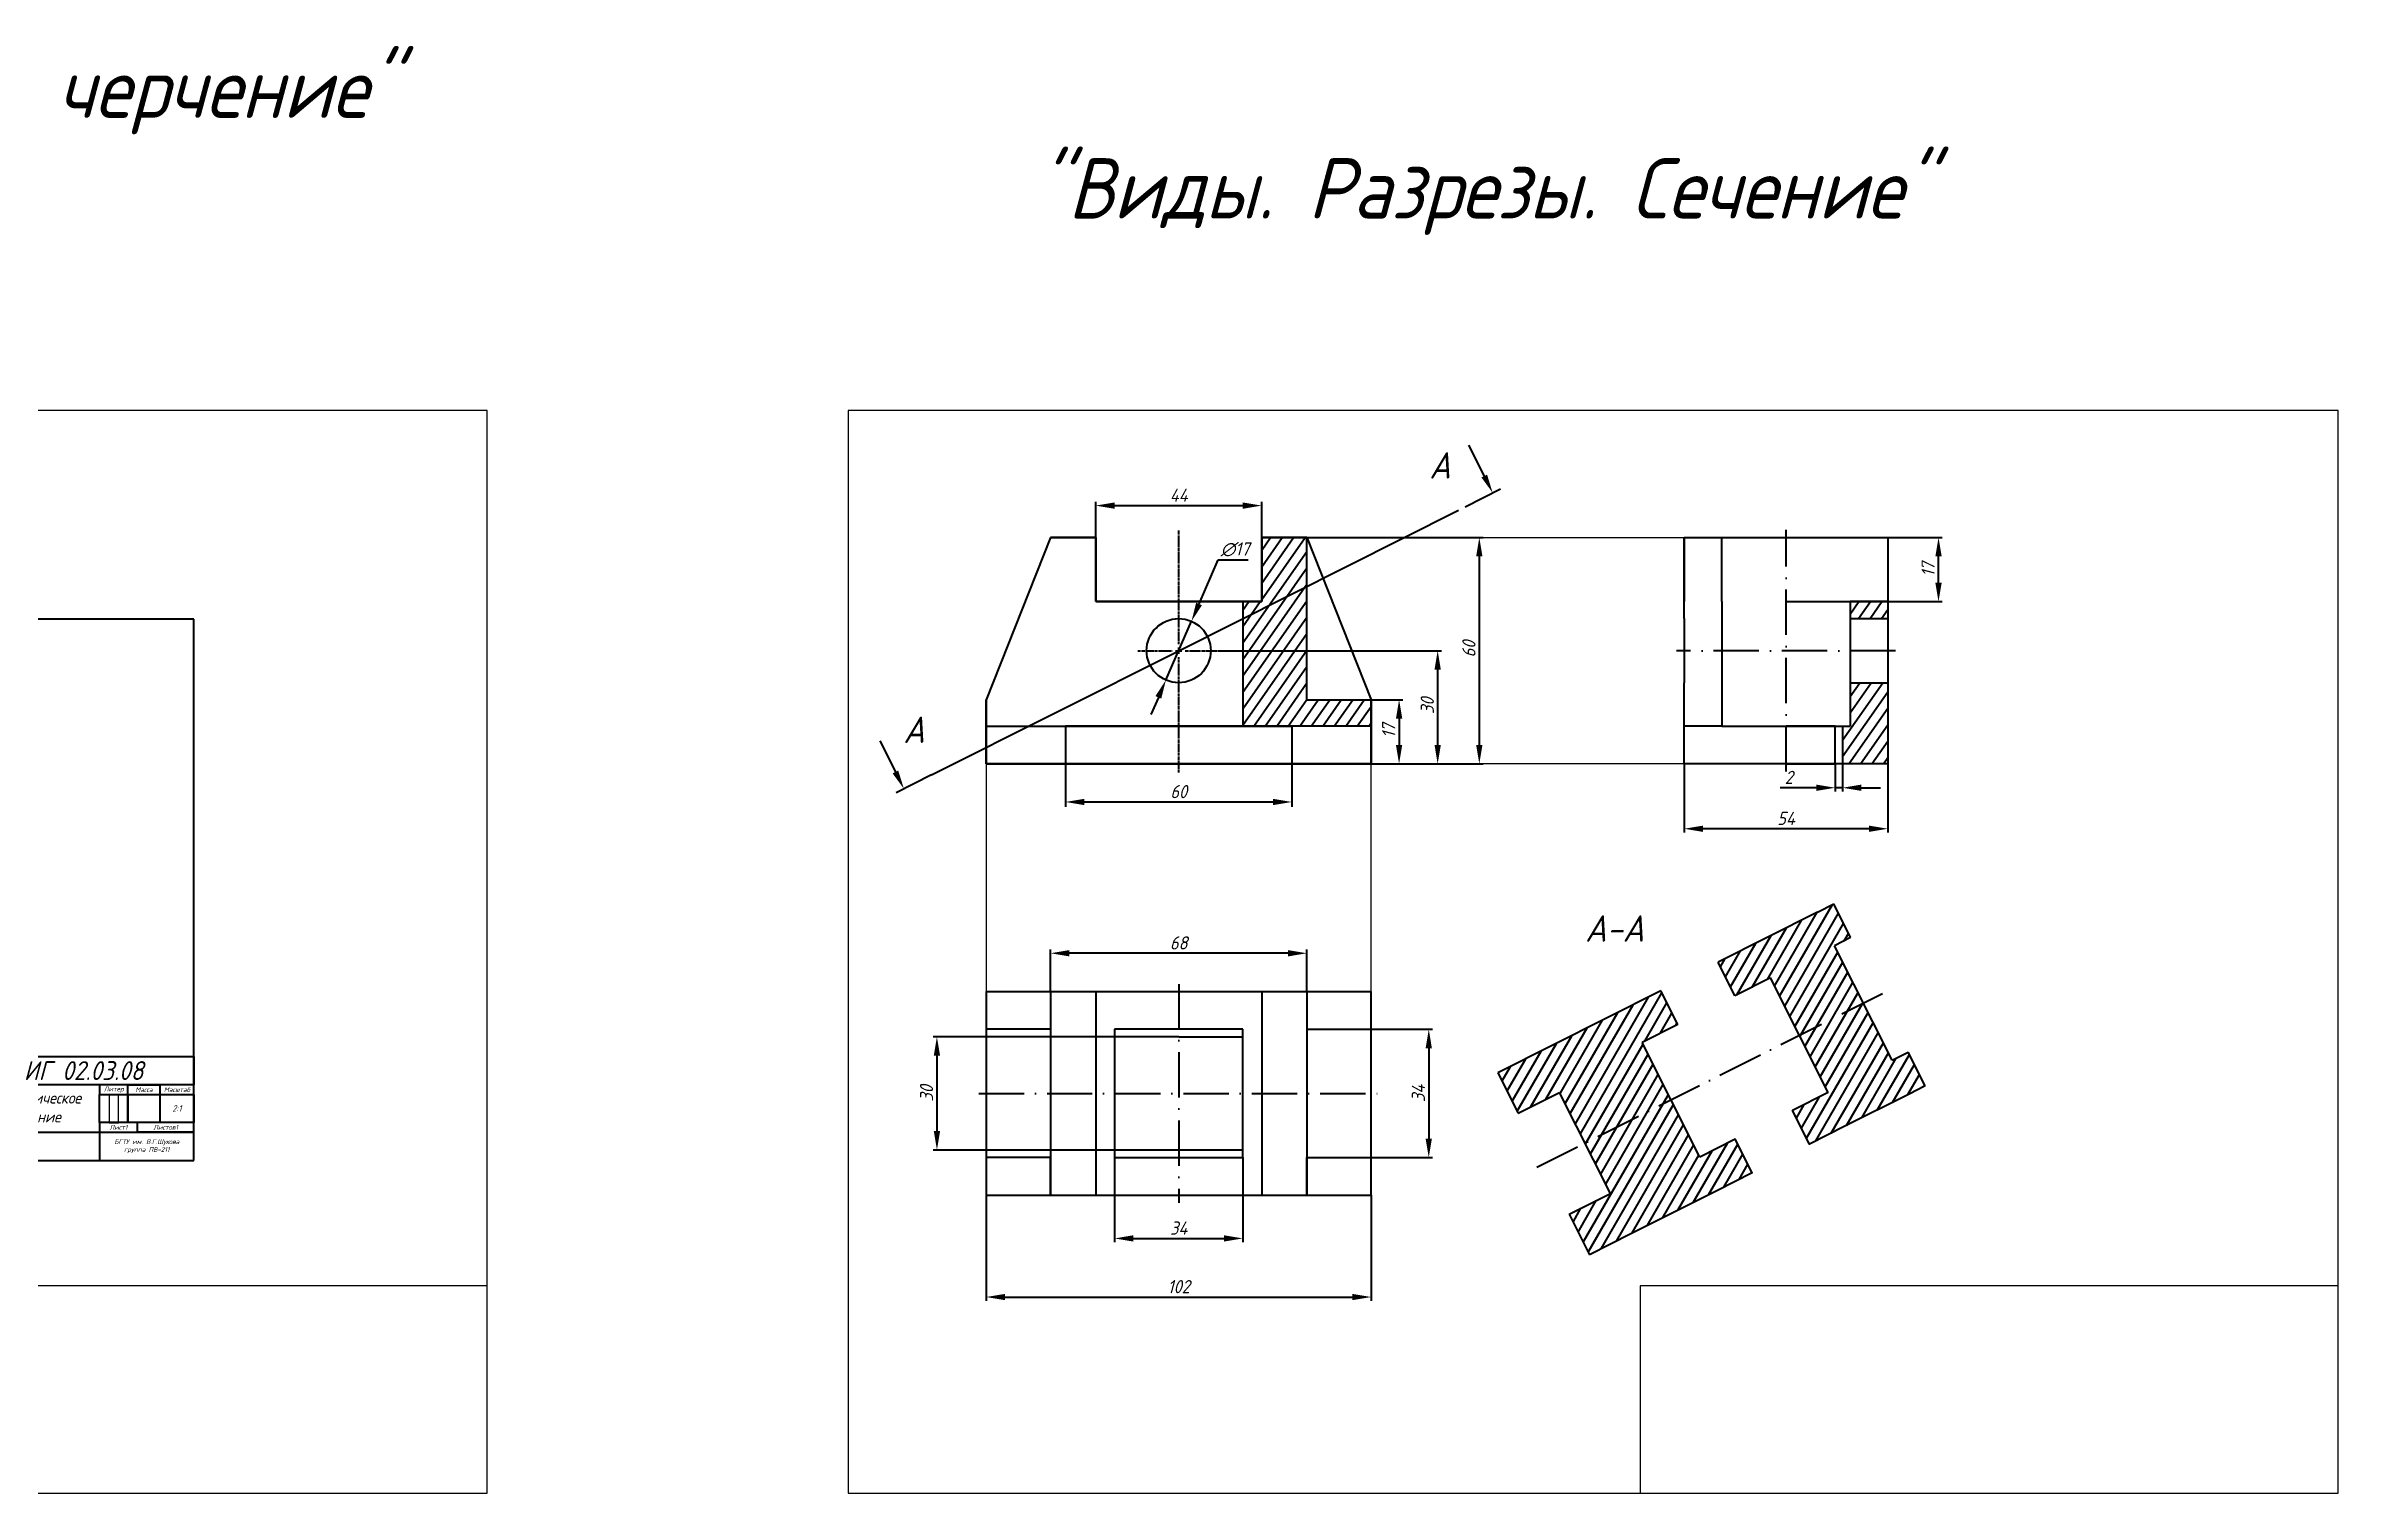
# Model space of a CAD drawing. Header units: inches. Extents: x 39 to 2522, y 44 to 1378.
# Drawn here: x 1914 to 2522, y 44 to 427 of the extents above; entities that cross this region are included whole.
import ezdxf

# ---------------------------------------------------------------- set-up
doc = ezdxf.new("R2010")
doc.units = ezdxf.units.IN
doc.header["$MEASUREMENT"] = 0
doc.linetypes.add('ACAD_ISO10W100', pattern=[18, 12, -3, 0, -3])
doc.linetypes.add('CENTER2', pattern=[1.125, 0.75, -0.125, 0.125, -0.125])
for name, color, linetype, lineweight in [('аннотации', 1, 'Continuous', 40), ('осевой', 4, 'ACAD_ISO10W100', 40), ('основной', 7, 'Continuous', 90), ('тонкий', 5, 'Continuous', 40)]:
    doc.layers.add(name, color=color, linetype=linetype, lineweight=lineweight)
doc.styles.add('GOST', font='ISOCPEUR.TTF', dxfattribs={"width": 0.9, "oblique": 15, "height": 7})
doc.styles.add('ГОСТ', font='ISOCPEUR.TTF', dxfattribs={"width": 0.9, "oblique": 15})
doc.dimstyles.new('GOST', dxfattribs={"dimtxt": 3.5, "dimasz": 5, "dimexe": 1, "dimexo": 0, "dimgap": 1, "dimtad": 1, "dimtoh": 1, "dimdec": 0, "dimzin": 0, "dimdsep": 46, "dimtxsty": 'GOST', "dimcen": 0, "dimclrd": 256, "dimclre": 256, "dimclrt": 256, "dimadec": 0, "dimazin": 0, "dimtfac": 1, "dimtdec": 0, "dimtmove": 0, "dimatfit": 0, "dimfxl": 1, "dimtolj": 1, "dimtzin": 0, "dimlwd": -1, "dimlwe": -1, "dimarcsym": 0})
doc.dimstyles.new('ГОСТ', dxfattribs={"dimtxt": 3.5, "dimasz": 5, "dimexe": 1.25, "dimexo": 0, "dimgap": 1, "dimtad": 1, "dimtoh": 1, "dimdec": 1, "dimtxsty": 'ГОСТ', "dimcen": 2.5, "dimclrd": 256, "dimclre": 256, "dimclrt": 256, "dimadec": 0, "dimazin": 0, "dimtfac": 1, "dimtdec": 1, "dimtmove": 0, "dimatfit": 0, "dimfxl": 1, "dimlwd": -1, "dimlwe": -1, "dimarcsym": 0})
pattern_1 = [(55, (-47.5287, 47.5287), (-2.04788, 1.433941), [])]

# ---------------------------------------------------------------- blocks, each defined once
blk = doc.blocks.new('А3_гор')
for p, q in [((350, 35), (350, 20)), ((355, 20), (355, 35))]:
    blk.add_line(p, q)
at = {"layer": 'основной'}
for p, q in [((395, 287), (0, 287)), ((0, 287), (0, 0)), ((395, 0), (395, 287)), ((210, 0), (210, 55)), ((210, 55), (395, 55)), ((210, 55), (210, 50)), ((210, 55), (217, 55)), ((217, 55), (217, 30)), ((227, 30), (227, 55)), ((227, 55), (250, 55)), ((250, 55), (250, 30)), ((265, 30), (265, 55)), ((275, 0), (275, 55)), ((275, 50), (275, 45)), ((395, 55), (395, 40)), ((210, 45), (210, 40)), ((345, 40), (275, 40)), ((275, 40), (275, 15)), ((275, 40), (275, 35)), ((395, 40), (345, 40)), ((345, 40), (345, 35)), ((360, 20), (360, 40)), ((360, 40), (377, 40)), ((377, 40), (377, 20)), ((275, 35), (210, 35)), ((210, 35), (210, 30)), ((210, 30), (275, 30)), ((210, 25), (210, 20)), ((217, 30), (227, 30)), ((227, 30), (227, 0)), ((250, 30), (265, 30)), ((250, 30), (250, 0)), ((265, 30), (265, 0)), ((275, 30), (275, 25)), ((345, 35), (395, 35)), ((345, 20), (345, 35)), ((345, 35), (350, 35)), ((345, 35), (350, 35)), ((355, 35), (360, 35)), ((360, 35), (360, 20)), ((395, 35), (395, 20)), ((210, 15), (210, 10)), ((275, 20), (275, 15)), ((275, 15), (345, 15)), ((395, 20), (345, 20)), ((345, 20), (345, 15)), ((345, 15), (395, 15)), ((345, 15), (345, 0)), ((350, 20), (355, 20)), ((365, 15), (365, 20)), ((395, 15), (365, 15)), ((0, 0), (395, 0)), ((275, 10), (275, 5))]:
    blk.add_line(p, q, dxfattribs=at)
at = {"layer": 'тонкий'}
for p, q in [((275, 50), (210, 50)), ((275, 45), (210, 45)), ((210, 40), (275, 40)), ((275, 25), (210, 25)), ((210, 20), (275, 20)), ((275, 15), (210, 15)), ((210, 14.8), (275, 14.8)), ((210, 10), (275, 10)), ((275, 5), (210, 5))]:
    blk.add_line(p, q, dxfattribs=at)
at = {"ltscale": 10, "insert": (336.5, 52.6), "char_height": 10, "attachment_point": 2, "style": 'GOST'}
blk.add_mtext_dynamic_manual_height_columns('{\\fISOCPEUR|b0|i0|c204|p34;ИГ 02.03.08}', width=72.37, gutter_width=1, heights=[0], dxfattribs=at)
at = {"insert": (309, 36.1), "char_height": 6, "attachment_point": 2, "style": 'GOST'}
blk.add_mtext_dynamic_manual_height_columns('{\\fISOCPEUR|b0|i0|c204|p34;Геометрическое\\Pчерчение}', width=56.839, gutter_width=1, heights=[0], dxfattribs=at)
at = {"layer": 'основной', "style": 'ГОСТ'}
for s, insert, char_height, width, attachment_point in [('Литер', (352.5, 37.5), 2.5, 15, 5), ('Масса', (368.5, 37.5), 2.5, 17, 5), ('Масштаб', (386, 37.5), 2.5, 18, 5), ('Изм', (213.5, 32.5), 2.5, 7, 5), ('\\pxql;{\\fISOCPEUR|b0|i0|c204|p34;Разраб}.', (220.3, 27.5), 2.5, 17, 5), ('Лист', (222, 32.5), 2.5, 10, 5), ('{\\fISOCPEUR|b0|i0|c204|p34;Медведев Д.}', (237.4, 27.5), 2.5, 23.311, 5), ('№ документа', (238.5, 32.5), 2.5, 23, 5), ('Подпись', (257.5, 32.5), 2.5, 15, 5), ('Дата', (270, 32.5), 2.5, 10, 5), ('{\\fISOCPEUR|b0|i0|c204|p34;2}:1', (386, 27.5), 3.5, 18, 5), ('\\pxql;Пров.', (220.3, 22.5), 2.5, 17, 5), ('Т.контр', (217.5, 17.5), 2.5, 17, 5), ('{\\fISOCPEUR|b0|i0|c204|p34;Боровская О.}', (237.7, 22.3), 2.5, 23.311, 5), ('{\\fISOCPEUR|b0|i0|c204|p34;Боровская О.}', (237.7, 17.3), 2.5, 23.311, 5), ('{\\fISOCPEUR|b0|i0|c204|p34;Лист1}', (355, 17.5), 2.5, 20, 5), ('{\\fISOCPEUR|b0|i0|c204|p34;Листов1}', (380, 17.5), 2.5, 30, 5), ('Утв.', (211.3, 2.5), 2.5, 17, 4), ('Н.контр', (217.5, 7.5), 2.5, 17, 5), ('{\\fISOCPEUR|b0|i0|c204|p34;Боровская О.}', (237.7, 7.4), 2.5, 23.311, 5), ('{\\fISOCPEUR|b0|i0|c204|p34;Боровская О.}', (237.7, 2.3), 2.5, 23.311, 5), ('{\\fISOCPEUR|b0|i0|c204|p34;БГТУ им}. {\\fISOCPEUR|b0|i0|c204|p34;В}.{\\fISOCPEUR|b0|i0|c204|p34;Г}.{\\fISOCPEUR|b0|i0|c204|p34;Шухова\\Pгруппа ПВ-211}', (370, 7.5), 2.5, 50, 5)]:
    blk.add_mtext(s, dxfattribs=dict(at, insert=insert, char_height=char_height, width=width, attachment_point=attachment_point))
blk = doc.blocks.new('*D26')
at = {"layer": 'Defpoints', "color": 0, "transparency": 16777216}
for p in [(2218.19, 274.91), (2211.4, 259.32)]:
    blk.add_point(p, dxfattribs=at)
at = {"layer": 'аннотации', "transparency": 16777216}
for p, q in [((2220.19, 279.49), (2225.29, 291.22)), ((2225.29, 291.22), (2233.22, 291.22)), ((2211.4, 259.32), (2218.19, 274.91)), ((2209.41, 254.74), (2207.41, 250.15))]:
    blk.add_line(p, q, dxfattribs=at)
for points in [[(2219.42, 279.82), (2220.95, 279.16), (2218.19, 274.91)], [(2208.64, 255.07), (2210.17, 254.4), (2211.4, 259.32)]]:
    blk.add_solid(points, dxfattribs=at)
at = {"layer": 'аннотации', "transparency": 16777216, "insert": (2229.76, 293.97), "char_height": 3.5, "attachment_point": 5, "style": 'GOST'}
blk.add_mtext('\\A1;∅17', dxfattribs=at)
blk = doc.blocks.new('*D57')
at = {"layer": 'Defpoints', "color": 0, "transparency": 16777216}
for p in [(2184.8, 237.11), (2244.8, 237.11), (2244.8, 227)]:
    blk.add_point(p, dxfattribs=at)
at = {"layer": 'аннотации', "transparency": 16777216}
for p, q in [((2184.8, 237.11), (2184.8, 225.75)), ((2244.8, 237.11), (2244.8, 225.75)), ((2189.8, 227), (2239.8, 227))]:
    blk.add_line(p, q, dxfattribs=at)
for points in [[(2189.8, 227.83), (2189.8, 226.17), (2184.8, 227)], [(2239.8, 227.83), (2239.8, 226.17), (2244.8, 227)]]:
    blk.add_solid(points, dxfattribs=at)
at = {"layer": 'аннотации', "transparency": 16777216, "insert": (2214.8, 229.75), "char_height": 3.5, "attachment_point": 5, "style": 'ГОСТ'}
blk.add_mtext('{\\fISOCPEUR|b0|i0|c204|p34;60}', dxfattribs=at)
blk = doc.blocks.new('*D27')
at = {"layer": 'Defpoints', "color": 0, "transparency": 16777216}
for p in [(2248.8, 297.11), (2265.8, 237.11), (2294.49, 237.11)]:
    blk.add_point(p, dxfattribs=at)
at = {"layer": 'аннотации', "transparency": 16777216}
for p, q in [((2248.8, 297.11), (2295.49, 297.11)), ((2294.49, 292.11), (2294.49, 242.11)), ((2265.8, 237.11), (2295.49, 237.11))]:
    blk.add_line(p, q, dxfattribs=at)
for points in [[(2293.65, 292.11), (2295.32, 292.11), (2294.49, 297.11)], [(2293.65, 242.11), (2295.32, 242.11), (2294.49, 237.11)]]:
    blk.add_solid(points, dxfattribs=at)
at = {"layer": 'аннотации', "transparency": 16777216, "insert": (2291.74, 267.54), "char_height": 3.5, "attachment_point": 5, "rotation": 90, "style": 'GOST'}
blk.add_mtext('\\A1;60', dxfattribs=at)
blk = doc.blocks.new('*D28')
at = {"layer": 'Defpoints', "color": 0, "transparency": 16777216}
for p in [(2236.8, 305.57), (2192.8, 297.11), (2236.8, 297.11)]:
    blk.add_point(p, dxfattribs=at)
at = {"layer": 'аннотации', "transparency": 16777216}
for p, q in [((2192.8, 297.11), (2192.8, 306.57)), ((2197.8, 305.57), (2231.8, 305.57)), ((2236.8, 297.11), (2236.8, 306.57))]:
    blk.add_line(p, q, dxfattribs=at)
for points in [[(2197.8, 306.4), (2197.8, 304.73), (2192.8, 305.57)], [(2231.8, 306.4), (2231.8, 304.73), (2236.8, 305.57)]]:
    blk.add_solid(points, dxfattribs=at)
at = {"layer": 'аннотации', "transparency": 16777216, "insert": (2214.8, 308.32), "char_height": 3.5, "attachment_point": 5, "style": 'GOST'}
blk.add_mtext('\\A1;44', dxfattribs=at)
blk = doc.blocks.new('*U29')
at = {"layer": 'осевой', "color": 0, "linetype": 'CENTER2', "transparency": 16777216}
for p, q in [((0, 1.7), (0, 31.92)), ((-10.84, 0), (-1.7, 0)), ((1.7, 0), (10.57, 0)), ((0, -32.32), (0, -1.7))]:
    blk.add_line(p, q, dxfattribs=at)
at = {"layer": 'осевой', "color": 0, "linetype": 'Continuous', "transparency": 16777216}
for p, q in [((-0.85, 0), (0.85, 0)), ((0, -0.85), (0, 0.85))]:
    blk.add_line(p, q, dxfattribs=at)
blk = doc.blocks.new('*D30')
at = {"layer": 'Defpoints', "color": 0, "transparency": 16777216}
for p in [(2163.8, 122.73), (2265.8, 122.73), (2265.8, 95.76)]:
    blk.add_point(p, dxfattribs=at)
at = {"layer": 'аннотации', "transparency": 16777216}
for p, q in [((2163.8, 122.73), (2163.8, 94.76)), ((2265.8, 122.73), (2265.8, 94.76)), ((2168.8, 95.76), (2260.8, 95.76))]:
    blk.add_line(p, q, dxfattribs=at)
for points in [[(2168.8, 96.59), (2168.8, 94.92), (2163.8, 95.76)], [(2260.8, 96.59), (2260.8, 94.92), (2265.8, 95.76)]]:
    blk.add_solid(points, dxfattribs=at)
at = {"layer": 'аннотации', "transparency": 16777216, "insert": (2214.8, 98.51), "char_height": 3.5, "attachment_point": 5, "style": 'GOST'}
blk.add_mtext('\\A1;102', dxfattribs=at)
blk = doc.blocks.new('*D31')
at = {"layer": 'Defpoints', "color": 0, "transparency": 16777216}
for p in [(2197.8, 132.73), (2231.8, 132.73), (2231.8, 111.29)]:
    blk.add_point(p, dxfattribs=at)
at = {"layer": 'аннотации', "transparency": 16777216}
for p, q in [((2197.8, 132.73), (2197.8, 110.29)), ((2231.8, 132.73), (2231.8, 110.29)), ((2202.8, 111.29), (2226.8, 111.29))]:
    blk.add_line(p, q, dxfattribs=at)
for points in [[(2202.8, 112.13), (2202.8, 110.46), (2197.8, 111.29)], [(2226.8, 112.13), (2226.8, 110.46), (2231.8, 111.29)]]:
    blk.add_solid(points, dxfattribs=at)
at = {"layer": 'аннотации', "transparency": 16777216, "insert": (2214.8, 114.04), "char_height": 3.5, "attachment_point": 5, "style": 'GOST'}
blk.add_mtext('\\A1;34', dxfattribs=at)
blk = doc.blocks.new('*D32')
at = {"layer": 'Defpoints', "color": 0, "transparency": 16777216}
for p in [(2180.8, 186.9), (2180.8, 176.73), (2248.8, 176.73)]:
    blk.add_point(p, dxfattribs=at)
at = {"layer": 'аннотации', "transparency": 16777216}
for p, q in [((2180.8, 176.73), (2180.8, 187.9)), ((2243.8, 186.9), (2185.8, 186.9)), ((2248.8, 176.73), (2248.8, 187.9))]:
    blk.add_line(p, q, dxfattribs=at)
for points in [[(2185.8, 187.73), (2185.8, 186.06), (2180.8, 186.9)], [(2243.8, 187.73), (2243.8, 186.06), (2248.8, 186.9)]]:
    blk.add_solid(points, dxfattribs=at)
at = {"layer": 'аннотации', "transparency": 16777216, "insert": (2214.8, 189.65), "char_height": 3.5, "attachment_point": 5, "style": 'GOST'}
blk.add_mtext('\\A1;68', dxfattribs=at)
blk = doc.blocks.new('*D33')
at = {"layer": 'Defpoints', "color": 0, "transparency": 16777216}
for p in [(2197.8, 164.73), (2150.71, 134.73), (2197.8, 134.73)]:
    blk.add_point(p, dxfattribs=at)
at = {"layer": 'аннотации', "transparency": 16777216}
for p, q in [((2197.8, 164.73), (2149.71, 164.73)), ((2150.71, 159.73), (2150.71, 139.73)), ((2197.8, 134.73), (2149.71, 134.73))]:
    blk.add_line(p, q, dxfattribs=at)
for points in [[(2149.88, 159.73), (2151.54, 159.73), (2150.71, 164.73)], [(2149.88, 139.73), (2151.54, 139.73), (2150.71, 134.73)]]:
    blk.add_solid(points, dxfattribs=at)
at = {"layer": 'аннотации', "transparency": 16777216, "insert": (2147.96, 149.73), "char_height": 3.5, "attachment_point": 5, "rotation": 90, "style": 'GOST'}
blk.add_mtext('\\A1;30', dxfattribs=at)
blk = doc.blocks.new('*D34')
at = {"layer": 'Defpoints', "color": 0, "transparency": 16777216}
for p in [(2265.8, 166.73), (2265.8, 132.73), (2281.09, 132.73)]:
    blk.add_point(p, dxfattribs=at)
at = {"layer": 'аннотации', "transparency": 16777216}
for p, q in [((2265.8, 166.73), (2282.09, 166.73)), ((2281.09, 161.73), (2281.09, 137.73)), ((2265.8, 132.73), (2282.09, 132.73))]:
    blk.add_line(p, q, dxfattribs=at)
for points in [[(2280.26, 161.73), (2281.92, 161.73), (2281.09, 166.73)], [(2280.26, 137.73), (2281.92, 137.73), (2281.09, 132.73)]]:
    blk.add_solid(points, dxfattribs=at)
at = {"layer": 'аннотации', "transparency": 16777216, "insert": (2278.34, 149.73), "char_height": 3.5, "attachment_point": 5, "rotation": 90, "style": 'GOST'}
blk.add_mtext('\\A1;34', dxfattribs=at)
blk = doc.blocks.new('*D52')
at = {"layer": 'Defpoints', "color": 0, "transparency": 16777216}
for p in [(2225.37, 267.11), (2214.8, 237.11), (2283.45, 237.11)]:
    blk.add_point(p, dxfattribs=at)
at = {"layer": 'аннотации', "transparency": 16777216}
for p, q in [((2225.37, 267.11), (2284.45, 267.11)), ((2283.45, 262.11), (2283.45, 242.11)), ((2214.8, 237.11), (2284.45, 237.11))]:
    blk.add_line(p, q, dxfattribs=at)
for points in [[(2282.62, 262.11), (2284.29, 262.11), (2283.45, 267.11)], [(2282.62, 242.11), (2284.29, 242.11), (2283.45, 237.11)]]:
    blk.add_solid(points, dxfattribs=at)
at = {"layer": 'аннотации', "transparency": 16777216, "insert": (2280.7, 252.49), "char_height": 3.5, "attachment_point": 5, "rotation": 90, "style": 'GOST'}
blk.add_mtext('\\A1;30', dxfattribs=at)
blk = doc.blocks.new('*D53')
at = {"layer": 'Defpoints', "color": 0, "transparency": 16777216}
for p in [(2265.8, 254.11), (2265.8, 237.11), (2273.23, 237.11)]:
    blk.add_point(p, dxfattribs=at)
at = {"layer": 'аннотации', "transparency": 16777216}
for p, q in [((2265.8, 254.11), (2274.23, 254.11)), ((2273.23, 249.11), (2273.23, 242.11)), ((2265.8, 237.11), (2274.23, 237.11))]:
    blk.add_line(p, q, dxfattribs=at)
for points in [[(2272.39, 249.11), (2274.06, 249.11), (2273.23, 254.11)], [(2272.39, 242.11), (2274.06, 242.11), (2273.23, 237.11)]]:
    blk.add_solid(points, dxfattribs=at)
at = {"layer": 'аннотации', "transparency": 16777216, "insert": (2270.48, 245.85), "char_height": 3.5, "attachment_point": 5, "rotation": 90, "style": 'GOST'}
blk.add_mtext('\\A1;17', dxfattribs=at)
blk = doc.blocks.new('*D54')
at = {"layer": 'Defpoints', "color": 0, "transparency": 16777216}
for p in [(2348.8, 237.11), (2402.8, 237.11), (2348.8, 219.9)]:
    blk.add_point(p, dxfattribs=at)
at = {"layer": 'аннотации', "transparency": 16777216}
for p, q in [((2348.8, 237.11), (2348.8, 218.9)), ((2402.8, 237.11), (2402.8, 218.9)), ((2397.8, 219.9), (2353.8, 219.9))]:
    blk.add_line(p, q, dxfattribs=at)
for points in [[(2353.8, 220.73), (2353.8, 219.07), (2348.8, 219.9)], [(2397.8, 220.73), (2397.8, 219.07), (2402.8, 219.9)]]:
    blk.add_solid(points, dxfattribs=at)
at = {"layer": 'аннотации', "transparency": 16777216, "insert": (2375.8, 222.65), "char_height": 3.5, "attachment_point": 5, "style": 'GOST'}
blk.add_mtext('\\A1;54', dxfattribs=at)
blk = doc.blocks.new('*D55')
at = {"layer": 'Defpoints', "color": 0, "transparency": 16777216}
for p in [(2388.8, 237.11), (2390.8, 237.11), (2388.8, 230.77)]:
    blk.add_point(p, dxfattribs=at)
at = {"layer": 'аннотации', "transparency": 16777216}
for p, q in [((2388.8, 237.11), (2388.8, 229.77)), ((2390.8, 237.11), (2390.8, 229.77)), ((2383.8, 230.77), (2374.28, 230.77)), ((2390.8, 230.77), (2388.8, 230.77)), ((2395.8, 230.77), (2400.8, 230.77))]:
    blk.add_line(p, q, dxfattribs=at)
for points in [[(2383.8, 231.61), (2383.8, 229.94), (2388.8, 230.77)], [(2395.8, 231.61), (2395.8, 229.94), (2390.8, 230.77)]]:
    blk.add_solid(points, dxfattribs=at)
at = {"layer": 'аннотации', "transparency": 16777216, "insert": (2376.54, 233.52), "char_height": 3.5, "attachment_point": 5, "style": 'GOST'}
blk.add_mtext('\\A1;2', dxfattribs=at)
blk = doc.blocks.new('*D56')
at = {"layer": 'Defpoints', "color": 0, "transparency": 16777216}
for p in [(2402.8, 297.11), (2416.22, 297.11), (2402.8, 280.11)]:
    blk.add_point(p, dxfattribs=at)
at = {"layer": 'аннотации', "transparency": 16777216}
for p, q in [((2402.8, 297.11), (2417.22, 297.11)), ((2416.22, 285.11), (2416.22, 292.11)), ((2402.8, 280.11), (2417.22, 280.11))]:
    blk.add_line(p, q, dxfattribs=at)
for points in [[(2415.39, 292.11), (2417.06, 292.11), (2416.22, 297.11)], [(2415.39, 285.11), (2417.06, 285.11), (2416.22, 280.11)]]:
    blk.add_solid(points, dxfattribs=at)
at = {"layer": 'аннотации', "transparency": 16777216, "insert": (2413.47, 288.61), "char_height": 3.5, "attachment_point": 5, "rotation": 90, "style": 'GOST'}
blk.add_mtext('\\A1;17', dxfattribs=at)
blk = doc.blocks.new('ск пл')
at = {"layer": 'аннотации'}
blk.add_line((8.2, 14.19), (8.2, 5), dxfattribs=at)
at = {"layer": 'аннотации', "lineweight": 100}
blk.add_line((0, 0), (10.53, 0), dxfattribs=at)
at = {"layer": 'аннотации'}
blk.add_solid([(7.37, 5), (9.04, 5), (8.2, 0)], dxfattribs=at)

msp = doc.modelspace()

# ---------------------------------------------------------------- hatches: boundary and pattern name
at = {"layer": 'тонкий'}
h = msp.add_hatch(dxfattribs=at)
h.set_pattern_fill('ANSI31', color=256, scale=20, angle=10)
h.set_pattern_definition(pattern_1)
h.paths.add_polyline_path([(2248.8, 292.39), (2248.8, 254.11), (2258.1, 254.11), (2254.58, 247.11), (2231.8, 258.57)])
h.paths.add_polyline_path([(2231.8, 280.11), (2236.8, 280.11), (2236.8, 291.95), (2239.39, 297.11), (2248.8, 297.11), (2248.8, 292.39), (2231.8, 258.57)])
h.paths.add_polyline_path([(2231.8, 258.57), (2254.58, 247.11), (2231.8, 247.11)])
h.paths.add_polyline_path([(2258.1, 254.11), (2265.8, 254.11), (2265.8, 247.11), (2254.58, 247.11)])
h.paths.add_polyline_path([(2236.8, 297.11), (2239.39, 297.11), (2236.8, 291.95)], flags=17)
h = msp.add_hatch(dxfattribs=at)
h.set_pattern_fill('ANSI31', color=256, scale=20, angle=10)
h.set_pattern_definition(pattern_1)
h.paths.add_polyline_path([(2392.8, 280.11), (2392.8, 275.61), (2402.8, 275.61), (2402.8, 280.11)])
h.paths.add_polyline_path([(2390.8, 237.11), (2402.8, 237.11), (2402.8, 258.61), (2392.8, 258.61), (2392.8, 247.11), (2390.8, 247.11)])
h = msp.add_hatch(dxfattribs=at)
h.set_pattern_fill('ANSI31', color=256, scale=20, angle=15)
h.set_pattern_definition([(60, (139.0548, -140.7092), (-2.1650635, 1.25), [])])
h.paths.add_polyline_path([(2337.67, 163.25), (2347.08, 167.98), (2342.59, 176.91), (2299.44, 155.22), (2304.82, 144.5), (2315.78, 150.01), (2329.26, 123.21), (2318.3, 117.7), (2319.2, 115.91), (2323.69, 106.98), (2334.65, 112.48), (2357.43, 123.94), (2366.84, 128.67), (2362.35, 137.6), (2352.94, 132.87)])
h.paths.add_polyline_path([(2388.67, 188.89), (2392.93, 191.03), (2388.44, 199.96), (2384.18, 197.82), (2357.77, 184.55), (2362.27, 175.61), (2371.67, 180.34), (2386.94, 149.96), (2377.54, 145.24), (2382.03, 136.3), (2391.43, 141.03), (2408.43, 149.57), (2412.69, 151.71), (2408.2, 160.65), (2403.94, 158.51)])

# ---------------------------------------------------------------- linework, layer by layer
for p, q in [((2522.16, 330.76), (2127.16, 330.76)), ((2248.8, 297.11), (2348.8, 297.11)), ((2402.8, 297.11), (2402.8, 275.61)), ((2402.8, 258.61), (2402.8, 237.11)), ((2163.8, 237.11), (2163.8, 176.73)), ((2265.8, 176.73), (2265.8, 237.11)), ((2348.8, 237.11), (2265.8, 237.11)), ((2318.3, 117.7), (2319.2, 115.91))]:
    msp.add_line(p, q)
for p in [(2408.43, 149.57), (2377.54, 145.24), (2391.43, 141.03), (2362.35, 137.6), (2382.03, 136.3), (2366.84, 128.67), (2357.43, 123.94)]:
    msp.add_point(p)
at = {"layer": 'Defpoints'}
for p, q in [((2031.48, 330.76), (1636.48, 330.76)), ((2031.48, 43.76), (2031.48, 330.76)), ((2127.16, 330.76), (2127.16, 43.76)), ((2522.16, 43.76), (2522.16, 330.76)), ((2031.48, 98.76), (1846.48, 98.76)), ((2522.16, 98.76), (2337.16, 98.76)), ((2337.16, 98.76), (2337.16, 43.76)), ((1636.48, 43.76), (2031.48, 43.76)), ((2127.16, 43.76), (2522.16, 43.76))]:
    msp.add_line(p, q, dxfattribs=at)
at = {"layer": 'осевой'}
for p, q in [((2375.8, 235.11), (2375.8, 299.11)), ((2404.8, 267.11), (2346.8, 267.11)), ((2214.8, 178.73), (2214.8, 120.73)), ((2309.77, 130.2), (2402.35, 176.74)), ((2161.8, 149.73), (2267.8, 149.73))]:
    msp.add_line(p, q, dxfattribs=at)
at = {"layer": 'основной'}
for p, q in [((2180.8, 297.11), (2163.8, 254.11)), ((2180.8, 297.11), (2163.8, 254.11)), ((2180.8, 297.11), (2192.8, 297.11)), ((2192.8, 297.11), (2180.8, 297.11)), ((2192.8, 297.11), (2192.8, 280.11)), ((2192.8, 280.11), (2192.8, 297.11)), ((2236.8, 280.11), (2236.8, 297.11)), ((2236.8, 297.11), (2248.8, 297.11)), ((2248.8, 297.11), (2236.8, 297.11)), ((2236.8, 297.11), (2236.8, 280.11)), ((2248.8, 297.11), (2265.8, 254.11)), ((2248.8, 254.11), (2248.8, 297.11)), ((2248.8, 297.11), (2265.8, 254.11)), ((2348.8, 275.61), (2348.8, 297.11)), ((2348.8, 297.11), (2402.8, 297.11)), ((2348.8, 297.11), (2348.8, 280.11)), ((2358.8, 280.11), (2358.8, 297.11)), ((2402.8, 297.11), (2402.8, 275.61)), ((2192.8, 280.11), (2236.8, 280.11)), ((2192.8, 280.11), (2197.8, 280.11)), ((2236.8, 280.11), (2192.8, 280.11)), ((2192.8, 280.11), (2197.8, 280.11)), ((2236.8, 280.11), (2231.8, 280.11)), ((2236.8, 280.11), (2231.8, 280.11)), ((2231.8, 280.11), (2231.8, 247.11)), ((2358.8, 280.11), (2358.8, 275.61)), ((2375.8, 280.11), (2402.8, 280.11)), ((2375.8, 280.11), (2392.8, 280.11)), ((2402.8, 280.11), (2392.8, 280.11)), ((2392.8, 280.11), (2392.8, 275.61)), ((2348.8, 275.61), (2348.8, 258.61)), ((2358.8, 275.61), (2358.8, 258.61)), ((2392.8, 275.61), (2402.8, 275.61)), ((2392.8, 275.61), (2392.8, 258.61)), ((2402.8, 275.61), (2402.8, 258.61)), ((2348.8, 237.11), (2348.8, 258.61)), ((2348.8, 237.11), (2348.8, 258.61)), ((2358.8, 258.61), (2358.8, 247.11)), ((2392.8, 258.61), (2392.8, 247.11)), ((2392.8, 258.61), (2402.8, 258.61)), ((2402.8, 258.61), (2402.8, 237.11)), ((2163.8, 254.11), (2163.8, 237.11)), ((2163.8, 237.11), (2163.8, 254.11)), ((2248.8, 254.11), (2265.8, 254.11)), ((2265.8, 237.11), (2265.8, 254.11)), ((2265.8, 254.11), (2265.8, 237.11)), ((2163.8, 237.11), (2163.8, 247.11)), ((2163.8, 247.11), (2214.8, 247.11)), ((2214.8, 247.11), (2184.8, 247.11)), ((2184.8, 247.11), (2184.8, 237.11)), ((2265.8, 247.11), (2214.8, 247.11)), ((2214.8, 247.11), (2244.8, 247.11)), ((2244.8, 247.11), (2244.8, 237.11)), ((2265.8, 237.11), (2265.8, 247.11)), ((2358.8, 247.11), (2348.8, 247.11)), ((2358.8, 247.11), (2375.8, 247.11)), ((2388.8, 247.11), (2375.8, 247.11)), ((2375.8, 247.11), (2390.8, 247.11)), ((2388.8, 237.11), (2388.8, 247.11)), ((2390.8, 247.11), (2390.8, 237.11)), ((2390.8, 247.11), (2392.8, 247.11)), ((2163.8, 237.11), (2265.8, 237.11)), ((2265.8, 237.11), (2163.8, 237.11)), ((2402.8, 237.11), (2348.8, 237.11)), ((2375.8, 237.11), (2360.8, 237.11)), ((2375.8, 237.11), (2388.8, 237.11)), ((2384.18, 197.82), (2357.77, 184.55)), ((2384.18, 197.82), (2388.44, 199.96)), ((2392.93, 191.03), (2388.44, 199.96)), ((2392.93, 191.03), (2388.67, 188.89)), ((2403.94, 158.51), (2388.67, 188.89)), ((2362.27, 175.61), (2357.77, 184.55)), ((2163.8, 176.73), (2265.8, 176.73)), ((2163.8, 176.73), (2163.8, 122.73)), ((2163.8, 176.73), (2163.8, 166.73)), ((2163.8, 176.73), (2180.8, 176.73)), ((2180.8, 176.73), (2180.8, 122.73)), ((2180.8, 176.73), (2180.8, 166.73)), ((2192.8, 176.73), (2192.8, 122.73)), ((2236.8, 176.73), (2236.8, 122.73)), ((2248.8, 176.73), (2248.8, 122.73)), ((2248.8, 176.73), (2248.8, 166.73)), ((2265.8, 122.73), (2265.8, 176.73)), ((2342.59, 176.91), (2299.44, 155.22)), ((2347.08, 167.98), (2342.59, 176.91)), ((2371.67, 180.34), (2362.27, 175.61)), ((2386.94, 149.96), (2371.67, 180.34)), ((2180.8, 166.73), (2163.8, 166.73)), ((2214.8, 166.73), (2197.8, 166.73)), ((2197.8, 166.73), (2197.8, 132.73)), ((2214.8, 164.73), (2197.8, 164.73)), ((2231.8, 166.73), (2214.8, 166.73)), ((2214.8, 164.73), (2231.8, 164.73)), ((2231.8, 132.73), (2231.8, 166.73)), ((2248.8, 166.73), (2265.8, 166.73)), ((2347.08, 167.98), (2337.67, 163.25)), ((2352.94, 132.87), (2337.67, 163.25)), ((2403.94, 158.51), (2408.2, 160.65)), ((2412.69, 151.71), (2408.2, 160.65)), ((2299.44, 155.22), (2304.82, 144.5)), ((2304.82, 144.5), (2315.78, 150.01)), ((2329.26, 123.21), (2315.78, 150.01)), ((2386.94, 149.96), (2377.54, 145.24)), ((2408.43, 149.57), (2391.43, 141.03)), ((2412.69, 151.71), (2408.43, 149.57)), ((2382.03, 136.3), (2377.54, 145.24)), ((2391.43, 141.03), (2382.03, 136.3)), ((2231.8, 134.73), (2197.8, 134.73)), ((2231.8, 132.73), (2231.8, 134.73)), ((2362.35, 137.6), (2352.94, 132.87)), ((2366.84, 128.67), (2362.35, 137.6)), ((2180.8, 132.73), (2163.8, 132.73)), ((2180.8, 122.73), (2180.8, 132.73)), ((2197.8, 132.73), (2231.8, 132.73)), ((2248.8, 122.73), (2248.8, 132.73)), ((2248.8, 132.73), (2265.8, 132.73)), ((2366.84, 128.67), (2357.43, 123.94)), ((2163.8, 122.73), (2265.8, 122.73)), ((2318.3, 117.7), (2329.26, 123.21)), ((2357.43, 123.94), (2334.65, 112.48)), ((2318.3, 117.7), (2323.69, 106.98)), ((2334.65, 112.48), (2323.69, 106.98))]:
    msp.add_line(p, q, dxfattribs=at)
msp.add_circle((2214.8, 267.11), 8.5, dxfattribs=at)
msp.add_circle((2214.8, 267.11), 8.5, dxfattribs=at)
at = {"layer": 'тонкий'}
for p, q in [((2214.8, 267.11), (2288.94, 304.39)), ((2149.28, 234.18), (2214.8, 267.11))]:
    msp.add_line(p, q, dxfattribs=at)

# ---------------------------------------------------------------- block references
at = {"xscale": 0.5, "yscale": 0.5, "zscale": 0.5}
msp.add_blockref('А3_гор', (1756.25, 131.99), dxfattribs=at)
at = {"layer": 'аннотации', "rotation": 26.68778265853559}
msp.add_blockref('ск пл', (2290.71, 305.27), dxfattribs=at)
at = {"layer": 'аннотации', "xscale": -1, "rotation": 26.68778265853559}
msp.add_blockref('ск пл', (2149.28, 234.18), dxfattribs=at)
at = {"layer": 'осевой', "linetype": 'CENTER2'}
msp.add_blockref('*U29', (2214.8, 267.11), dxfattribs=at)

# ---------------------------------------------------------------- texts
at = {"layer": 'Defpoints', "insert": (1137.18, 424.35), "char_height": 16, "width": 1384.9779, "attachment_point": 1, "style": 'GOST'}
msp.add_mtext('\\pxqc,t42;Задание №2 "Проекционное черчение"\\P\\pq*,t6,36,65;^I"Диметрия"^I"Изометрия"^I"Виды. Разрезы. Сечение"', dxfattribs=at)
at = {"layer": 'аннотации', "char_height": 7, "attachment_point": 1, "style": 'GOST'}
for s, insert, width in [('A', (2281.22, 319.74), 2.2285), ('A', (2141.79, 249.65), 2.2285), ('{\\fISOCPEUR|b0|i0|c204|p34;А-А}', (2322.54, 196.96), 35.712)]:
    msp.add_mtext(s, dxfattribs=dict(at, insert=insert, width=width))

# ---------------------------------------------------------------- dimensions: what is measured, and where the dimension line sits
at = {"layer": 'аннотации'}
for base, p1, p2, picture, middle in [((2236.8, 305.57), (2192.8, 297.11), (2236.8, 297.11), '*D28', (2214.8, 305.57)), ((2180.8, 186.9), (2248.8, 176.73), (2180.8, 176.73), '*D32', (2214.8, 186.9)), ((2231.8, 111.29), (2197.8, 132.73), (2231.8, 132.73), '*D31', (2214.8, 111.29)), ((2265.8, 95.76), (2163.8, 122.73), (2265.8, 122.73), '*D30', (2214.8, 95.76))]:
    dim = msp.add_linear_dim(base=base, p1=p1, p2=p2, dimstyle='GOST', dxfattribs=at)
    dim.commit()
    dim.dimension.update_dxf_attribs({"geometry": picture, "text_midpoint": middle, "dimtype": 160})
dim = msp.add_diameter_dim_2p(p1=(2211.4, 259.32), p2=(2218.19, 274.91), dimstyle='GOST', dxfattribs=at)
dim.commit()
dim.dimension.update_dxf_attribs({"geometry": '*D26', "text_midpoint": (2229.76, 291.22), "dimtype": 163})
for base, p1, p2, angle, picture, middle in [((2294.49, 237.11), (2248.8, 297.11), (2265.8, 237.11), 90, '*D27', (2294.49, 267.54)), ((2416.22, 297.11), (2402.8, 280.11), (2402.8, 297.11), 90, '*D56', (2416.22, 288.61)), ((2283.45, 237.11), (2225.37, 267.11), (2214.8, 237.11), 90, '*D52', (2283.45, 252.49)), ((2273.23, 237.11), (2265.8, 254.11), (2265.8, 237.11), 90, '*D53', (2273.23, 245.85)), ((2348.8, 219.9), (2402.8, 237.11), (2348.8, 237.11), 180, '*D54', (2375.8, 219.9)), ((2388.8, 230.77), (2390.8, 237.11), (2388.8, 237.11), 180, '*D55', (2376.54, 230.77)), ((2150.71, 134.73), (2197.8, 164.73), (2197.8, 134.73), 90, '*D33', (2150.71, 149.73)), ((2281.09, 132.73), (2265.8, 166.73), (2265.8, 132.73), 90, '*D34', (2281.09, 149.73))]:
    dim = msp.add_linear_dim(base=base, p1=p1, p2=p2, angle=angle, dimstyle='GOST', dxfattribs=at)
    dim.commit()
    dim.dimension.update_dxf_attribs({"geometry": picture, "text_midpoint": middle, "dimtype": 160})
dim = msp.add_linear_dim(base=(2244.8, 227), p1=(2184.8, 237.11), p2=(2244.8, 237.11), text='{\\fISOCPEUR|b0|i0|c204|p34;60}', dimstyle='ГОСТ', dxfattribs=at)
dim.commit()
dim.dimension.update_dxf_attribs({"geometry": '*D57', "text_midpoint": (2214.8, 227), "dimtype": 160})

doc.saveas('drawing.dxf')
